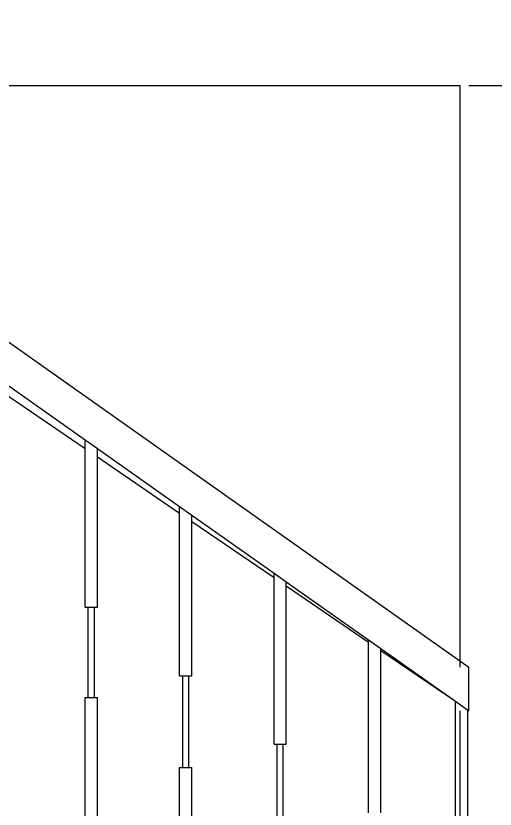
# Model space of a CAD drawing. Header units: millimetres. Extents: x 2232 to 85269, y -3593 to 5869.
# Drawn here: x 77053.1 to 77162.8, y 1790.2 to 1971.7 of the extents above; entities that cross this region are included whole.
import ezdxf

# ---------------------------------------------------------------- set-up
doc = ezdxf.new("R2010")
doc.units = ezdxf.units.MM
doc.layers.add('Standart', color=7, linetype='Continuous')

# ---------------------------------------------------------------- blocks, each defined once
blk = doc.blocks.new('IDE567Entity8370')
at = {"layer": 'Standart', "linetype": 'Continuous', "lineweight": -3}
h = blk.add_hatch(dxfattribs=at)
h.set_pattern_fill('ANSI33', color=171, scale=40, style=0)
h.set_pattern_definition([(45, (0, 0), (-7.07107, 7.07107), []), (45, (7.071, 0), (-7.07107, 7.07107), [5, -2.5])])
h.paths.add_polyline_path([(936, -133.33), (963, -133.33), (963, -150), (990, -150), (990, -166.67), (1017, -166.67), (1017, -183.33), (1044, -183.33), (1044, -200), (1071, -200), (1071, -216.67), (1098, -216.67), (1098, -233.33), (1125, -233.33), (1125, -265), (909, -131.67), (909, -116.67), (936, -116.67)])
blk = doc.blocks.new('IDE567Entity9060')
at = {"layer": 'Standart', "color": 159, "linetype": 'Continuous', "lineweight": -3}
blk.add_lwpolyline([(933.78, -2), (1123, -2)], dxfattribs=at)
blk = doc.blocks.new('IDE567Entity9069')
at = {"layer": 'Standart', "color": 134, "linetype": 'Continuous', "lineweight": -3}
blk.add_lwpolyline([(1121.94, -176.65), (1121.94, -142.84)], dxfattribs=at)
blk = doc.blocks.new('IDE567Entity9074')
at = {"layer": 'Standart', "color": 134, "linetype": 'Continuous', "lineweight": -3}
blk.add_lwpolyline([(1124.77, -176.65), (1124.77, -144.84)], dxfattribs=at)
blk = doc.blocks.new('IDE567Entity9077')
at = {"layer": 'Standart', "color": 134, "linetype": 'Continuous', "lineweight": -3}
blk.add_lwpolyline([(1101.99, -168.33), (1101.99, -129.28)], dxfattribs=at)
blk = doc.blocks.new('IDE567Entity9082')
at = {"layer": 'Standart', "color": 134, "linetype": 'Continuous', "lineweight": -3}
blk.add_lwpolyline([(1104.81, -168.33), (1104.81, -131.21)], dxfattribs=at)
blk = doc.blocks.new('IDE567Entity9084')
at = {"layer": 'Standart', "color": 134, "linetype": 'Continuous', "lineweight": -3}
blk.add_lwpolyline([(1081.09, -174), (1081.09, -152.67)], dxfattribs=at)
blk = doc.blocks.new('IDE567Entity9085')
at = {"layer": 'Standart', "color": 134, "linetype": 'Continuous', "lineweight": -3}
blk.add_lwpolyline([(1080.39, -152.67), (1080.39, -114.52)], dxfattribs=at)
blk = doc.blocks.new('IDE567Entity9088')
at = {"layer": 'Standart', "color": 134, "linetype": 'Continuous', "lineweight": -3}
blk.add_lwpolyline([(1082.51, -174), (1082.51, -152.67)], dxfattribs=at)
blk = doc.blocks.new('IDE567Entity9089')
at = {"layer": 'Standart', "color": 134, "linetype": 'Continuous', "lineweight": -3}
blk.add_lwpolyline([(1080.39, -152.67), (1081.09, -152.67)], dxfattribs=at)
blk = doc.blocks.new('IDE567Entity9090')
at = {"layer": 'Standart', "color": 134, "linetype": 'Continuous', "lineweight": -3}
blk.add_lwpolyline([(1083.21, -152.67), (1083.21, -116.45)], dxfattribs=at)
blk = doc.blocks.new('IDE567Entity9091')
at = {"layer": 'Standart', "color": 134, "linetype": 'Continuous', "lineweight": -3}
blk.add_lwpolyline([(1058.79, -200), (1058.79, -158)], dxfattribs=at)
blk = doc.blocks.new('IDE567Entity9092')
at = {"layer": 'Standart', "color": 134, "linetype": 'Continuous', "lineweight": -3}
blk.add_lwpolyline([(1059.49, -158), (1059.49, -137)], dxfattribs=at)
blk = doc.blocks.new('IDE567Entity9093')
at = {"layer": 'Standart', "color": 134, "linetype": 'Continuous', "lineweight": -3}
blk.add_lwpolyline([(1058.79, -137), (1058.79, -99.76)], dxfattribs=at)
blk = doc.blocks.new('IDE567Entity9094')
at = {"layer": 'Standart', "color": 134, "linetype": 'Continuous', "lineweight": -3}
blk.add_lwpolyline([(1058.79, -158), (1059.49, -158)], dxfattribs=at)
blk = doc.blocks.new('IDE567Entity9095')
at = {"layer": 'Standart', "color": 134, "linetype": 'Continuous', "lineweight": -3}
blk.add_lwpolyline([(1061.61, -200), (1061.61, -158)], dxfattribs=at)
blk = doc.blocks.new('IDE567Entity9096')
at = {"layer": 'Standart', "color": 134, "linetype": 'Continuous', "lineweight": -3}
blk.add_lwpolyline([(1060.91, -158), (1060.91, -137)], dxfattribs=at)
blk = doc.blocks.new('IDE567Entity9097')
at = {"layer": 'Standart', "color": 134, "linetype": 'Continuous', "lineweight": -3}
blk.add_lwpolyline([(1058.79, -137), (1059.49, -137)], dxfattribs=at)
blk = doc.blocks.new('IDE567Entity9098')
at = {"layer": 'Standart', "color": 134, "linetype": 'Continuous', "lineweight": -3}
blk.add_lwpolyline([(1061.61, -137), (1061.61, -101.69)], dxfattribs=at)
blk = doc.blocks.new('IDE567Entity9099')
at = {"layer": 'Standart', "color": 134, "linetype": 'Continuous', "lineweight": -3}
blk.add_lwpolyline([(1037.19, -183.33), (1037.19, -142)], dxfattribs=at)
blk = doc.blocks.new('IDE567Entity9100')
at = {"layer": 'Standart', "color": 134, "linetype": 'Continuous', "lineweight": -3}
blk.add_lwpolyline([(1037.89, -142), (1037.89, -121.33)], dxfattribs=at)
blk = doc.blocks.new('IDE567Entity9101')
at = {"layer": 'Standart', "color": 134, "linetype": 'Continuous', "lineweight": -3}
blk.add_lwpolyline([(1037.19, -121.33), (1037.19, -85)], dxfattribs=at)
blk = doc.blocks.new('IDE567Entity9102')
at = {"layer": 'Standart', "color": 134, "linetype": 'Continuous', "lineweight": -3}
blk.add_lwpolyline([(1037.19, -142), (1037.89, -142)], dxfattribs=at)
blk = doc.blocks.new('IDE567Entity9103')
at = {"layer": 'Standart', "color": 134, "linetype": 'Continuous', "lineweight": -3}
blk.add_lwpolyline([(1040.01, -183.33), (1040.01, -142)], dxfattribs=at)
blk = doc.blocks.new('IDE567Entity9104')
at = {"layer": 'Standart', "color": 134, "linetype": 'Continuous', "lineweight": -3}
blk.add_lwpolyline([(1039.31, -142), (1039.31, -121.33)], dxfattribs=at)
blk = doc.blocks.new('IDE567Entity9105')
at = {"layer": 'Standart', "color": 134, "linetype": 'Continuous', "lineweight": -3}
blk.add_lwpolyline([(1037.19, -121.33), (1037.89, -121.33)], dxfattribs=at)
blk = doc.blocks.new('IDE567Entity9106')
at = {"layer": 'Standart', "color": 134, "linetype": 'Continuous', "lineweight": -3}
blk.add_lwpolyline([(1040.01, -121.33), (1040.01, -86.93)], dxfattribs=at)
blk = doc.blocks.new('IDE567Entity9165')
at = {"layer": 'Standart', "color": 134, "linetype": 'Continuous', "lineweight": -3}
blk.add_lwpolyline([(1018.41, -72.17), (1037.19, -85)], dxfattribs=at)
blk = doc.blocks.new('IDE567Entity9166')
at = {"layer": 'Standart', "color": 134, "linetype": 'Continuous', "lineweight": -3}
blk.add_lwpolyline([(1040.01, -86.93), (1058.79, -99.76)], dxfattribs=at)
blk = doc.blocks.new('IDE567Entity9167')
at = {"layer": 'Standart', "color": 134, "linetype": 'Continuous', "lineweight": -3}
blk.add_lwpolyline([(1061.61, -101.69), (1080.39, -114.52)], dxfattribs=at)
blk = doc.blocks.new('IDE567Entity9168')
at = {"layer": 'Standart', "color": 134, "linetype": 'Continuous', "lineweight": -3}
blk.add_lwpolyline([(1083.21, -116.45), (1101.99, -129.28)], dxfattribs=at)
blk = doc.blocks.new('IDE567Entity9169')
at = {"layer": 'Standart', "color": 134, "linetype": 'Continuous', "lineweight": -3}
blk.add_lwpolyline([(1104.81, -131.21), (1121.94, -142.84)], dxfattribs=at)
blk = doc.blocks.new('IDE567Entity9171')
at = {"layer": 'Standart', "color": 134, "linetype": 'Continuous', "lineweight": -3}
blk.add_lwpolyline([(1125, -145), (1125, -135)], dxfattribs=at)
blk = doc.blocks.new('IDE567Entity9307')
at = {"layer": 'Standart', "color": 159, "linetype": 'Continuous', "lineweight": -3}
blk.add_lwpolyline([(1123, -233.33), (1123, -145)], dxfattribs=at)
blk = doc.blocks.new('IDE567Entity9308')
at = {"layer": 'Standart', "color": 159, "linetype": 'Continuous', "lineweight": -3}
blk.add_lwpolyline([(1123, -135), (1123, -2)], dxfattribs=at)
blk = doc.blocks.new('IDE567Entity9592')
at = {"layer": 'Standart', "color": 159, "linetype": 'Continuous', "lineweight": -3}
blk.add_lwpolyline([(882, -115), (1100.7, -250)], dxfattribs=at)
blk = doc.blocks.new('IDE567Entity10030')
at = {"layer": 'Standart', "color": 11, "linetype": 'Continuous', "lineweight": -3}
blk.add_lwpolyline([(881.43, -117), (1096.89, -250)], dxfattribs=at)
blk = doc.blocks.new('IDE567Entity10493')
at = {"layer": 'Standart', "color": 159, "linetype": 'Continuous', "lineweight": -3}
blk.add_lwpolyline([(1125, -2), (1313, -2)], dxfattribs=at)
blk = doc.blocks.new('IDE567Entity10498')
at = {"layer": 'Standart', "color": 134, "linetype": 'Continuous', "lineweight": -3}
blk.add_lwpolyline([(1101.99, -129.28), (1101.99, -128.75)], dxfattribs=at)
blk = doc.blocks.new('IDE567Entity10503')
at = {"layer": 'Standart', "color": 134, "linetype": 'Continuous', "lineweight": -3}
blk.add_lwpolyline([(1104.81, -131.21), (1104.81, -130.75)], dxfattribs=at)
blk = doc.blocks.new('IDE567Entity10504')
at = {"layer": 'Standart', "color": 134, "linetype": 'Continuous', "lineweight": -3}
blk.add_lwpolyline([(1080.39, -114.52), (1080.39, -113.5)], dxfattribs=at)
blk = doc.blocks.new('IDE567Entity10507')
at = {"layer": 'Standart', "color": 134, "linetype": 'Continuous', "lineweight": -3}
blk.add_lwpolyline([(1081.09, -152.67), (1082.51, -152.67)], dxfattribs=at)
blk = doc.blocks.new('IDE567Entity10508')
at = {"layer": 'Standart', "color": 134, "linetype": 'Continuous', "lineweight": -3}
blk.add_lwpolyline([(1082.51, -152.67), (1083.21, -152.67)], dxfattribs=at)
blk = doc.blocks.new('IDE567Entity10509')
at = {"layer": 'Standart', "color": 134, "linetype": 'Continuous', "lineweight": -3}
blk.add_lwpolyline([(1083.21, -116.45), (1083.21, -115.5)], dxfattribs=at)
blk = doc.blocks.new('IDE567Entity10510')
at = {"layer": 'Standart', "color": 134, "linetype": 'Continuous', "lineweight": -3}
blk.add_lwpolyline([(1058.79, -99.76), (1058.79, -98.25)], dxfattribs=at)
blk = doc.blocks.new('IDE567Entity10511')
at = {"layer": 'Standart', "color": 134, "linetype": 'Continuous', "lineweight": -3}
blk.add_lwpolyline([(1059.49, -158), (1060.91, -158)], dxfattribs=at)
blk = doc.blocks.new('IDE567Entity10512')
at = {"layer": 'Standart', "color": 134, "linetype": 'Continuous', "lineweight": -3}
blk.add_lwpolyline([(1060.91, -158), (1061.61, -158)], dxfattribs=at)
blk = doc.blocks.new('IDE567Entity10513')
at = {"layer": 'Standart', "color": 134, "linetype": 'Continuous', "lineweight": -3}
blk.add_lwpolyline([(1059.49, -137), (1060.91, -137)], dxfattribs=at)
blk = doc.blocks.new('IDE567Entity10514')
at = {"layer": 'Standart', "color": 134, "linetype": 'Continuous', "lineweight": -3}
blk.add_lwpolyline([(1060.91, -137), (1061.61, -137)], dxfattribs=at)
blk = doc.blocks.new('IDE567Entity10515')
at = {"layer": 'Standart', "color": 134, "linetype": 'Continuous', "lineweight": -3}
blk.add_lwpolyline([(1061.61, -101.69), (1061.61, -100.25)], dxfattribs=at)
blk = doc.blocks.new('IDE567Entity10516')
at = {"layer": 'Standart', "color": 134, "linetype": 'Continuous', "lineweight": -3}
blk.add_lwpolyline([(1037.19, -85), (1037.19, -83)], dxfattribs=at)
blk = doc.blocks.new('IDE567Entity10517')
at = {"layer": 'Standart', "color": 134, "linetype": 'Continuous', "lineweight": -3}
blk.add_lwpolyline([(1037.89, -142), (1039.31, -142)], dxfattribs=at)
blk = doc.blocks.new('IDE567Entity10518')
at = {"layer": 'Standart', "color": 134, "linetype": 'Continuous', "lineweight": -3}
blk.add_lwpolyline([(1039.31, -142), (1040.01, -142)], dxfattribs=at)
blk = doc.blocks.new('IDE567Entity10519')
at = {"layer": 'Standart', "color": 134, "linetype": 'Continuous', "lineweight": -3}
blk.add_lwpolyline([(1037.89, -121.33), (1039.31, -121.33)], dxfattribs=at)
blk = doc.blocks.new('IDE567Entity10520')
at = {"layer": 'Standart', "color": 134, "linetype": 'Continuous', "lineweight": -3}
blk.add_lwpolyline([(1039.31, -121.33), (1040.01, -121.33)], dxfattribs=at)
blk = doc.blocks.new('IDE567Entity10521')
at = {"layer": 'Standart', "color": 134, "linetype": 'Continuous', "lineweight": -3}
blk.add_lwpolyline([(1040.01, -86.93), (1040.01, -85)], dxfattribs=at)
blk = doc.blocks.new('IDE567Entity10568')
at = {"layer": 'Standart', "color": 134, "linetype": 'Continuous', "lineweight": -3}
blk.add_lwpolyline([(1018.41, -69.75), (1037.19, -83)], dxfattribs=at)
blk = doc.blocks.new('IDE567Entity10569')
at = {"layer": 'Standart', "color": 134, "linetype": 'Continuous', "lineweight": -3}
blk.add_lwpolyline([(1037.19, -83), (1040.01, -85)], dxfattribs=at)
blk = doc.blocks.new('IDE567Entity10570')
at = {"layer": 'Standart', "color": 134, "linetype": 'Continuous', "lineweight": -3}
blk.add_lwpolyline([(1040.01, -85), (1058.79, -98.25)], dxfattribs=at)
blk = doc.blocks.new('IDE567Entity10571')
at = {"layer": 'Standart', "color": 134, "linetype": 'Continuous', "lineweight": -3}
blk.add_lwpolyline([(1058.79, -98.25), (1061.61, -100.25)], dxfattribs=at)
blk = doc.blocks.new('IDE567Entity10572')
at = {"layer": 'Standart', "color": 134, "linetype": 'Continuous', "lineweight": -3}
blk.add_lwpolyline([(1061.61, -100.25), (1080.39, -113.5)], dxfattribs=at)
blk = doc.blocks.new('IDE567Entity10573')
at = {"layer": 'Standart', "color": 134, "linetype": 'Continuous', "lineweight": -3}
blk.add_lwpolyline([(1080.39, -113.5), (1083.21, -115.5)], dxfattribs=at)
blk = doc.blocks.new('IDE567Entity10574')
at = {"layer": 'Standart', "color": 134, "linetype": 'Continuous', "lineweight": -3}
blk.add_lwpolyline([(1083.21, -115.5), (1101.99, -128.75)], dxfattribs=at)
blk = doc.blocks.new('IDE567Entity10575')
at = {"layer": 'Standart', "color": 134, "linetype": 'Continuous', "lineweight": -3}
blk.add_lwpolyline([(1101.99, -128.75), (1104.81, -130.75)], dxfattribs=at)
blk = doc.blocks.new('IDE567Entity10576')
at = {"layer": 'Standart', "color": 134, "linetype": 'Continuous', "lineweight": -3}
blk.add_lwpolyline([(1104.81, -130.75), (1121.94, -142.84)], dxfattribs=at)
blk = doc.blocks.new('IDE567Entity10577')
at = {"layer": 'Standart', "color": 134, "linetype": 'Continuous', "lineweight": -3}
blk.add_lwpolyline([(1121.94, -142.84), (1124.77, -144.84)], dxfattribs=at)
blk = doc.blocks.new('IDE567Entity10578')
at = {"layer": 'Standart', "color": 134, "linetype": 'Continuous', "lineweight": -3}
blk.add_lwpolyline([(1124.77, -144.84), (1125, -145)], dxfattribs=at)
blk = doc.blocks.new('IDE567Entity10579')
at = {"layer": 'Standart', "color": 134, "linetype": 'Continuous', "lineweight": -3}
blk.add_lwpolyline([(914, 13.97), (1125, -135)], dxfattribs=at)

msp = doc.modelspace()

# ---------------------------------------------------------------- block references
at = {"layer": 'Standart'}
for name in ['IDE567Entity10579', 'IDE567Entity9060', 'IDE567Entity9308', 'IDE567Entity10493', 'IDE567Entity10568', 'IDE567Entity9165', 'IDE567Entity10516', 'IDE567Entity10569', 'IDE567Entity9101', 'IDE567Entity10521', 'IDE567Entity10570', 'IDE567Entity9106', 'IDE567Entity9166', 'IDE567Entity10510', 'IDE567Entity10571', 'IDE567Entity9093', 'IDE567Entity10515', 'IDE567Entity10572', 'IDE567Entity9098', 'IDE567Entity9167', 'IDE567Entity10504', 'IDE567Entity10573', 'IDE567Entity9592', 'IDE567Entity9085', 'IDE567Entity10509', 'IDE567Entity10574', 'IDE567Entity10030', 'IDE567Entity8370', 'IDE567Entity9090', 'IDE567Entity9168', 'IDE567Entity9105', 'IDE567Entity9100', 'IDE567Entity10519', 'IDE567Entity9104', 'IDE567Entity10520', 'IDE567Entity10498', 'IDE567Entity10575', 'IDE567Entity9077', 'IDE567Entity10503', 'IDE567Entity10576', 'IDE567Entity9082', 'IDE567Entity9169', 'IDE567Entity9171', 'IDE567Entity9097', 'IDE567Entity9092', 'IDE567Entity10513', 'IDE567Entity9096', 'IDE567Entity10514', 'IDE567Entity9099', 'IDE567Entity9102', 'IDE567Entity10517', 'IDE567Entity10518', 'IDE567Entity9103', 'IDE567Entity9069', 'IDE567Entity10577', 'IDE567Entity9074', 'IDE567Entity10578', 'IDE567Entity9307', 'IDE567Entity9089', 'IDE567Entity9084', 'IDE567Entity10507', 'IDE567Entity9088', 'IDE567Entity10508', 'IDE567Entity9091', 'IDE567Entity9094', 'IDE567Entity10511', 'IDE567Entity10512', 'IDE567Entity9095']:
    msp.add_blockref(name, (76031.79, 1957.74), dxfattribs=at)

doc.saveas('drawing.dxf')
